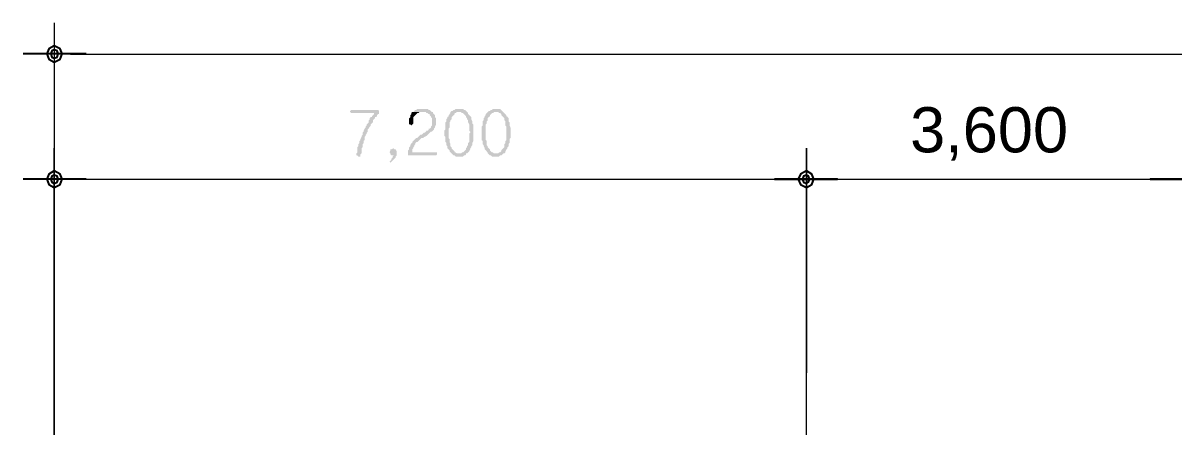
# Model space of a CAD drawing. Header units: millimetres. Extents: x -750 to 99069, y 12094 to 66109.
# Drawn here: x 10974 to 21988, y 40963 to 44909 of the extents above; entities that cross this region are included whole.
import ezdxf

# ---------------------------------------------------------------- set-up
doc = ezdxf.new("R2010")
doc.units = ezdxf.units.MM
for name, color, linetype in [('PDF_문자', 7, 'Continuous'), ('PDF_솔리드 채우기', 7, 'Continuous'), ('PDF_형상', 7, 'Continuous')]:
    doc.layers.add(name, color=color, linetype=linetype)
doc.styles.add('PDF 굴림', font='Arial.ttf')

msp = doc.modelspace()

# ---------------------------------------------------------------- hatches: boundary and pattern name
at = {"layer": 'PDF_솔리드 채우기', "transparency": 33554559}
for points in [[(14365, 44076), (14127, 44076), (14117, 44076), (14107, 44066), (14107, 44066), (14107, 44056), (14117, 44046), (14127, 44046), (14335, 44046), (14335, 44036), (14325, 44026), (14315, 44016), (14315, 44007), (14305, 44007), (14295, 43997), (14295, 43987), (14285, 43977), (14285, 43957), (14275, 43947), (14265, 43937), (14265, 43927), (14256, 43917), (14256, 43907), (14246, 43898), (14236, 43878), (14236, 43868), (14226, 43858), (14226, 43848), (14226, 43838), (14216, 43828), (14216, 43818), (14206, 43798), (14206, 43788), (14196, 43779), (14196, 43759), (14186, 43749), (14186, 43739), (14186, 43729), (14176, 43719), (14176, 43709), (14176, 43689), (14176, 43679), (14176, 43669), (14166, 43660), (14166, 43650), (14166, 43640), (14176, 43640), (14186, 43630), (14186, 43630), (14196, 43630), (14206, 43630), (14206, 43640), (14206, 43650), (14216, 43660), (14216, 43669), (14216, 43689), (14216, 43699), (14216, 43709), (14226, 43719), (14226, 43729), (14226, 43749), (14236, 43759), (14236, 43769), (14236, 43779), (14246, 43788), (14246, 43798), (14246, 43818), (14256, 43828), (14256, 43838), (14265, 43848), (14265, 43858), (14275, 43868), (14275, 43888), (14285, 43898), (14285, 43898), (14295, 43917), (14305, 43927), (14305, 43937), (14315, 43947), (14325, 43957), (14325, 43977), (14335, 43987), (14345, 43997), (14345, 44007), (14355, 44007), (14365, 44016), (14365, 44026), (14375, 44036), (14384, 44036), (14384, 44056), (14384, 44066), (14384, 44066), (14375, 44076)], [(14801, 44086), (14791, 44086), (14771, 44086), (14761, 44086), (14751, 44086), (14741, 44076), (14731, 44076), (14721, 44066), (14712, 44056), (14801, 44056), (14811, 44056), (14831, 44056), (14840, 44046), (14850, 44046), (14860, 44036), (14870, 44036), (14870, 44026), (14880, 44016), (14880, 44007), (14890, 43997), (14890, 43987), (14890, 43977), (14890, 43967), (14890, 43957), (14890, 43947), (14890, 43927), (14880, 43917), (14880, 43907), (14870, 43898), (14860, 43898), (14860, 43888), (14850, 43878), (14840, 43878), (14831, 43868), (14821, 43858), (14811, 43858), (14801, 43848), (14791, 43838), (14781, 43838), (14771, 43828), (14761, 43818), (14751, 43808), (14741, 43808), (14731, 43798), (14721, 43788), (14712, 43779), (14702, 43769), (14702, 43759), (14692, 43759), (14692, 43749), (14682, 43739), (14682, 43729), (14672, 43719), (14672, 43709), (14672, 43699), (14662, 43689), (14662, 43679), (14662, 43660), (14662, 43650), (14662, 43640), (14920, 43640), (14930, 43640), (14930, 43640), (14940, 43650), (14940, 43660), (14940, 43669), (14930, 43669), (14920, 43669), (14920, 43669), (14702, 43669), (14702, 43689), (14702, 43699), (14712, 43709), (14712, 43719), (14721, 43729), (14721, 43739), (14721, 43739), (14731, 43749), (14731, 43759), (14741, 43769), (14751, 43769), (14761, 43779), (14771, 43788), (14781, 43798), (14791, 43808), (14811, 43808), (14811, 43818), (14821, 43818), (14840, 43828), (14850, 43838), (14860, 43848), (14870, 43858), (14880, 43868), (14890, 43868), (14900, 43878), (14900, 43878), (14910, 43888), (14910, 43898), (14920, 43907), (14920, 43917), (14930, 43937), (14930, 43947), (14930, 43957), (14930, 43967), (14930, 43977), (14930, 43997), (14920, 44007), (14920, 44016), (14920, 44026), (14910, 44036), (14900, 44046), (14900, 44056), (14890, 44056), (14880, 44066), (14870, 44076), (14860, 44076), (14850, 44086), (14840, 44086), (14821, 44086), (14811, 44086)], [(15148, 44086), (15138, 44086), (15128, 44086), (15118, 44086), (15108, 44076), (15098, 44076), (15088, 44066), (15078, 44066), (15068, 44056), (15068, 44046), (15059, 44036), (15049, 44026), (15049, 44016), (15039, 44007), (15039, 43997), (15029, 43987), (15029, 43977), (15029, 43967), (15019, 43957), (15019, 43947), (15019, 43927), (15019, 43917), (15019, 43907), (15019, 43888), (15009, 43878), (15009, 43868), (15009, 43858), (15009, 43848), (15009, 43828), (15019, 43818), (15019, 43808), (15019, 43788), (15019, 43779), (15019, 43769), (15029, 43759), (15029, 43749), (15029, 43739), (15039, 43729), (15039, 43709), (15049, 43699), (15049, 43699), (15059, 43689), (15059, 43679), (15068, 43669), (15078, 43660), (15148, 43660), (15138, 43660), (15128, 43660), (15118, 43669), (15108, 43669), (15108, 43679), (15098, 43689), (15088, 43699), (15078, 43709), (15078, 43719), (15068, 43729), (15068, 43739), (15068, 43749), (15059, 43769), (15059, 43779), (15059, 43788), (15059, 43798), (15049, 43808), (15049, 43828), (15049, 43838), (15049, 43858), (15049, 43858), (15049, 43868), (15049, 43888), (15049, 43898), (15059, 43907), (15059, 43927), (15059, 43937), (15059, 43947), (15059, 43957), (15068, 43967), (15068, 43977), (15078, 43987), (15078, 43997), (15078, 44007), (15088, 44016), (15098, 44026), (15108, 44036), (15108, 44046), (15118, 44046), (15128, 44056), (15138, 44056), (15148, 44056), (15227, 44056), (15217, 44066), (15207, 44076), (15197, 44076), (15187, 44086), (15178, 44086), (15168, 44086), (15158, 44086)], [(15505, 44086), (15495, 44086), (15485, 44086), (15475, 44086), (15465, 44076), (15455, 44076), (15445, 44066), (15435, 44066), (15425, 44056), (15415, 44046), (15406, 44036), (15406, 44026), (15396, 44016), (15396, 44007), (15386, 43997), (15386, 43987), (15386, 43977), (15376, 43967), (15376, 43957), (15376, 43947), (15376, 43927), (15366, 43917), (15366, 43907), (15366, 43888), (15366, 43878), (15366, 43868), (15366, 43858), (15366, 43848), (15366, 43828), (15366, 43818), (15366, 43808), (15366, 43788), (15376, 43779), (15376, 43769), (15376, 43759), (15376, 43749), (15386, 43739), (15386, 43729), (15396, 43709), (15396, 43699), (15396, 43699), (15406, 43689), (15415, 43679), (15425, 43669), (15425, 43660), (15505, 43660), (15495, 43660), (15485, 43660), (15475, 43669), (15465, 43669), (15455, 43679), (15445, 43689), (15445, 43699), (15435, 43709), (15425, 43719), (15425, 43729), (15415, 43739), (15415, 43749), (15415, 43769), (15415, 43779), (15406, 43788), (15406, 43798), (15406, 43808), (15406, 43828), (15406, 43838), (15406, 43858), (15406, 43858), (15406, 43868), (15406, 43888), (15406, 43898), (15406, 43907), (15406, 43927), (15406, 43937), (15415, 43947), (15415, 43957), (15415, 43967), (15425, 43977), (15425, 43987), (15425, 43997), (15435, 44007), (15445, 44016), (15445, 44026), (15455, 44036), (15465, 44046), (15475, 44046), (15485, 44056), (15495, 44056), (15505, 44056), (15574, 44056), (15564, 44066), (15554, 44076), (15554, 44076), (15544, 44086), (15525, 44086), (15515, 44086)], [(14712, 44056), (14702, 44056), (14692, 44046), (14692, 44036), (14682, 44026), (14682, 44007), (14672, 43997), (14672, 43987), (14672, 43977), (14672, 43967), (14672, 43957), (14672, 43937), (14682, 43937), (14692, 43927), (14692, 43927), (14702, 43937), (14702, 43937), (14712, 43947), (14712, 43947), (14712, 43967), (14712, 43977), (14712, 43997), (14712, 44007), (14721, 44016), (14731, 44026), (14731, 44026), (14741, 44036), (14751, 44046), (14761, 44046), (14771, 44056), (14781, 44056), (14801, 44056), (14801, 44056)], [(15227, 44056), (15148, 44056), (15158, 44056), (15168, 44056), (15178, 44046), (15187, 44046), (15197, 44036), (15207, 44026), (15217, 44016), (15217, 44007), (15227, 43997), (15227, 43987), (15237, 43977), (15237, 43967), (15237, 43957), (15247, 43937), (15247, 43927), (15247, 43917), (15247, 43907), (15247, 43888), (15247, 43878), (15257, 43868), (15257, 43858), (15247, 43848), (15247, 43828), (15247, 43818), (15247, 43808), (15247, 43788), (15247, 43779), (15247, 43769), (15237, 43759), (15237, 43749), (15237, 43739), (15227, 43729), (15227, 43719), (15217, 43709), (15217, 43699), (15207, 43689), (15197, 43679), (15187, 43669), (15178, 43669), (15168, 43660), (15158, 43660), (15148, 43660), (15078, 43660), (15088, 43650), (15098, 43640), (15108, 43640), (15118, 43630), (15128, 43630), (15138, 43630), (15148, 43630), (15148, 43630), (15168, 43630), (15178, 43630), (15187, 43630), (15197, 43640), (15207, 43640), (15217, 43650), (15217, 43660), (15227, 43660), (15237, 43669), (15247, 43679), (15257, 43699), (15257, 43699), (15257, 43709), (15267, 43719), (15267, 43729), (15277, 43739), (15277, 43749), (15277, 43759), (15287, 43779), (15287, 43788), (15287, 43798), (15287, 43808), (15287, 43828), (15287, 43838), (15287, 43848), (15287, 43858), (15287, 43868), (15287, 43888), (15287, 43898), (15287, 43907), (15287, 43927), (15287, 43937), (15277, 43947), (15277, 43957), (15277, 43967), (15267, 43987), (15267, 43997), (15267, 44007), (15257, 44016), (15257, 44016), (15247, 44026), (15237, 44036), (15237, 44046)], [(15574, 44056), (15505, 44056), (15515, 44056), (15525, 44056), (15534, 44046), (15544, 44046), (15554, 44036), (15554, 44026), (15564, 44016), (15574, 44007), (15584, 43997), (15584, 43987), (15584, 43977), (15594, 43967), (15594, 43957), (15594, 43937), (15594, 43927), (15604, 43917), (15604, 43907), (15604, 43888), (15604, 43878), (15604, 43868), (15604, 43858), (15604, 43848), (15604, 43828), (15604, 43818), (15604, 43808), (15604, 43788), (15594, 43779), (15594, 43769), (15594, 43759), (15584, 43749), (15584, 43739), (15584, 43729), (15584, 43719), (15574, 43709), (15564, 43699), (15554, 43689), (15554, 43679), (15544, 43669), (15534, 43669), (15525, 43660), (15515, 43660), (15505, 43660), (15425, 43660), (15435, 43650), (15445, 43640), (15455, 43640), (15465, 43630), (15475, 43630), (15485, 43630), (15495, 43630), (15505, 43630), (15515, 43630), (15525, 43630), (15534, 43630), (15544, 43640), (15554, 43640), (15564, 43650), (15574, 43660), (15584, 43660), (15594, 43669), (15594, 43679), (15604, 43699), (15604, 43699), (15614, 43709), (15614, 43719), (15624, 43729), (15624, 43739), (15624, 43749), (15634, 43759), (15634, 43779), (15634, 43788), (15634, 43798), (15643, 43808), (15643, 43828), (15643, 43838), (15643, 43848), (15643, 43858), (15643, 43868), (15643, 43888), (15643, 43898), (15643, 43907), (15634, 43927), (15634, 43937), (15634, 43947), (15634, 43957), (15624, 43967), (15624, 43987), (15624, 43997), (15614, 44007), (15614, 44016), (15604, 44016), (15604, 44026), (15594, 44036), (15584, 44046)], [(14523, 43709), (14503, 43699), (14503, 43699), (14493, 43699), (14493, 43689), (14484, 43669), (14484, 43669), (14493, 43660), (14493, 43650), (14493, 43650), (14503, 43640), (14513, 43640), (14523, 43640), (14513, 43630), (14513, 43620), (14503, 43610), (14503, 43600), (14493, 43590), (14484, 43580), (14484, 43580), (14493, 43570), (14503, 43580), (14513, 43590), (14523, 43600), (14523, 43600), (14533, 43610), (14543, 43620), (14543, 43630), (14553, 43640), (14553, 43660), (14553, 43669), (14553, 43669), (14553, 43679), (14543, 43699), (14543, 43699), (14533, 43699)]]:
    msp.add_hatch(color=256, dxfattribs=at).paths.add_polyline_path(points)

# ---------------------------------------------------------------- linework, layer by layer
at = {"layer": 'PDF_형상', "color": 1, "lineweight": 5}
for points in [[(11271, 44909), (11271, 40963), (11271, 43709)], [(18479, 40963), (18479, 43709), (18479, 41558)]]:
    msp.add_lwpolyline(points, dxfattribs=at)
at = {"layer": 'PDF_형상', "lineweight": 25}
for points in [[(11578, 44612), (10974, 44612)], [(11578, 43413), (10974, 43413)]]:
    msp.add_lwpolyline(points, dxfattribs=at)
for points in [[(11202, 44612), (11221, 44563), (11271, 44533), (11331, 44563), (11350, 44612), (11331, 44662), (11271, 44691), (11221, 44662)], [(11241, 44612), (11251, 44582), (11271, 44572), (11301, 44582), (11311, 44612), (11301, 44642), (11271, 44652), (11251, 44642)], [(11202, 43413), (11221, 43363), (11271, 43333), (11331, 43363), (11350, 43413), (11331, 43462), (11271, 43492), (11221, 43462)], [(11241, 43413), (11251, 43383), (11271, 43373), (11301, 43383), (11311, 43413), (11301, 43442), (11271, 43452), (11251, 43442)], [(18171, 43413), (18776, 43413)], [(18548, 43413), (18528, 43462), (18478, 43492), (18419, 43462), (18399, 43413), (18419, 43363), (18478, 43333), (18528, 43363)], [(18399, 43413), (18419, 43363), (18478, 43333), (18528, 43363), (18548, 43413), (18528, 43462), (18478, 43492), (18419, 43462)], [(18508, 43413), (18498, 43442), (18478, 43452), (18448, 43442), (18439, 43413), (18448, 43383), (18478, 43373), (18498, 43383)], [(18439, 43413), (18448, 43383), (18478, 43373), (18498, 43383), (18508, 43413), (18498, 43442), (18478, 43452), (18448, 43442)], [(22374, 43413), (21769, 43413)]]:
    msp.add_lwpolyline(points, close=True, dxfattribs=at)
at = {"layer": 'PDF_형상', "lineweight": 5}
for points in [[(11430, 44611), (90315, 44611)], [(11430, 43412), (18320, 43412)], [(18628, 43412), (21929, 43412)]]:
    msp.add_lwpolyline(points, dxfattribs=at)

# ---------------------------------------------------------------- texts
at = {"layer": 'PDF_문자', "insert": (19470, 43846), "char_height": 432.9, "attachment_point": 4, "style": 'PDF 굴림'}
msp.add_mtext('3,600', dxfattribs=at)

doc.saveas('drawing.dxf')
